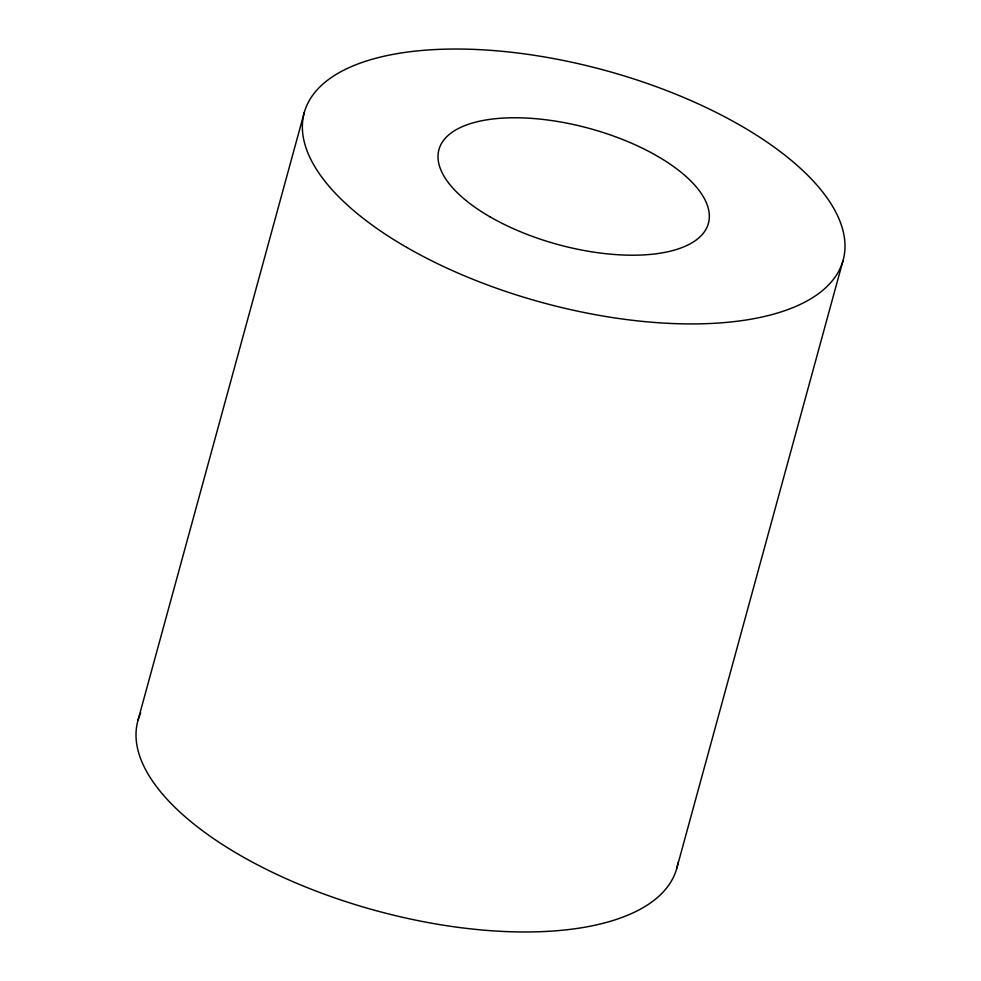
<?xml version="1.0" encoding="UTF-8"?>
<svg xmlns="http://www.w3.org/2000/svg" width="981" height="981" viewBox="0 0 981 981"><rect width="100%" height="100%" fill="white"/><g stroke="black" fill="none" stroke-linecap="round" stroke-linejoin="round"><path stroke-width="1.47" d="M138.002 720.299L304.343 112.251M676.657 868.749L842.998 260.701M678.03 862.446A279.364 120.271 15.3 0 1 372.817 909.767A279.364 120.271 15.3 0 1 140.737 712.893M406.661 247.359A279.364 120.271 15.3 0 0 842.36 262.761A279.364 120.271 15.3 0 0 471.984 49.32A279.364 120.271 15.3 0 0 406.661 247.359M490.169 216.924A139.682 60.135 15.3 0 0 708.024 224.612A139.682 60.135 15.3 0 0 522.824 117.904A139.682 60.135 15.3 0 0 490.169 216.924"/></g></svg>
